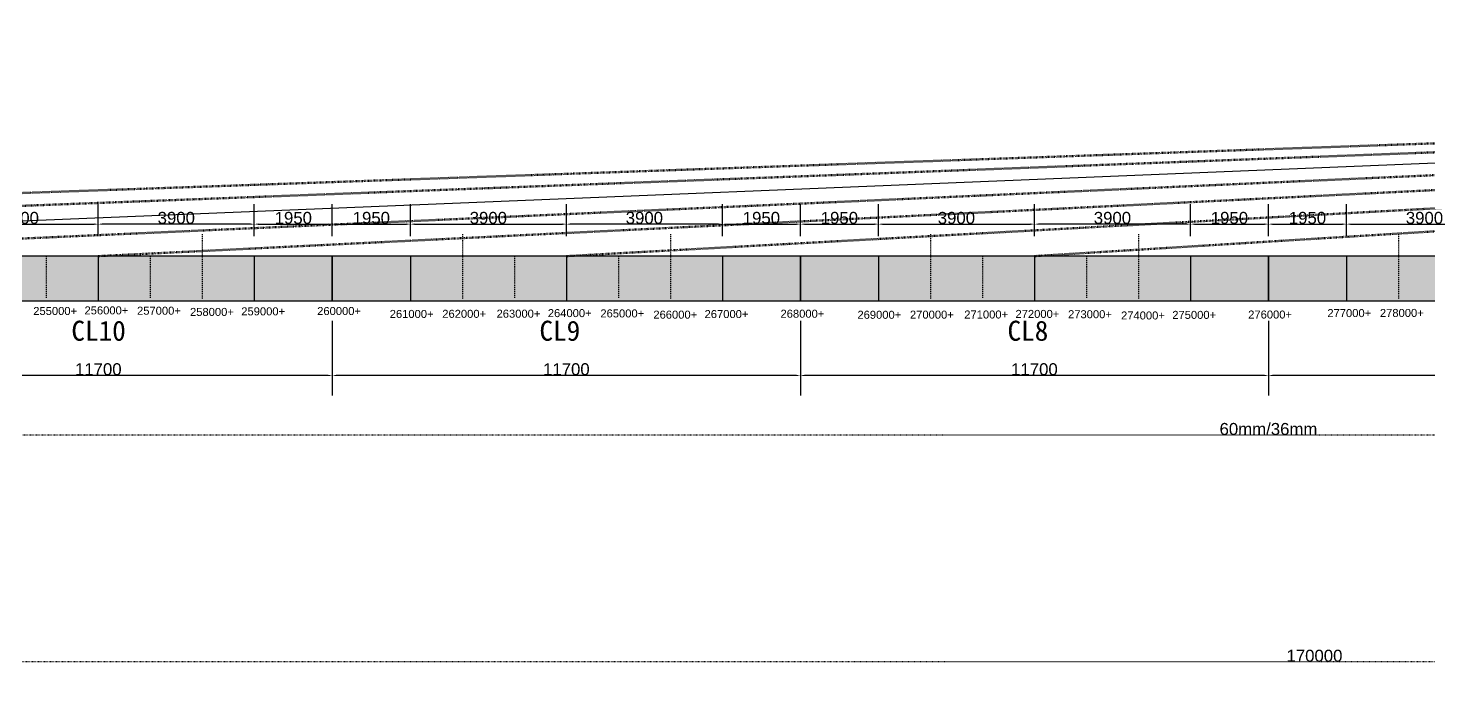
# Model space of a CAD drawing. Header units: millimetres. Extents: x -150378 to 490000, y -63094 to 58178.
# Drawn here: x 222843 to 257862, y -10635 to 5697 of the extents above; entities that cross this region are included whole.
import ezdxf

# ---------------------------------------------------------------- set-up
doc = ezdxf.new("R2010")
doc.units = ezdxf.units.MM
doc.header["$PDMODE"] = 3
doc.header["$PDSIZE"] = 200
doc.linetypes.add('ACAD_ISO03W100', pattern=[30, 12, -18])
doc.linetypes.add('DASHDOTX2', pattern=[50.8, 25.4, -12.7, 0, -12.7])
doc.styles.get("Standard").update_dxf_attribs({"font": 'arial.ttf'})
doc.dimstyles.new('ISO-25', dxfattribs={"dimtxt": 300, "dimasz": 100, "dimexe": 500, "dimexo": 500, "dimtad": 1, "dimtxsty": 'Standard', "dimcen": 2.5, "dimadec": 0, "dimazin": 0, "dimtfac": 1, "dimtmove": 0, "dimatfit": 3, "dimfxl": 1, "dimarcsym": 0})

# ---------------------------------------------------------------- blocks, each defined once
blk = doc.blocks.new('*D154')
at = {"color": 0, "lineweight": -2, "transparency": 16777216}
for p, q in [((253850, -1619), (253850, -3480)), ((265550, -1619), (265550, -3480)), ((265450, -2980), (253950, -2980))]:
    blk.add_line(p, q, dxfattribs=at)
at = {"color": 0, "lineweight": 100, "transparency": 16777216}
for points in [[(253950, -2964), (253950, -2997), (253850, -2980)], [(265450, -2964), (265450, -2997), (265550, -2980)]]:
    blk.add_solid(points, dxfattribs=at)
at = {"layer": 'Defpoints', "color": 0, "lineweight": 100, "transparency": 16777216}
for p in [(253850, -1119), (265550, -1119), (253850, -2980)]:
    blk.add_point(p, dxfattribs=at)
at = {"color": 0, "transparency": 16777216, "insert": (259700, -2827), "char_height": 300, "attachment_point": 5}
blk.add_mtext('11700', dxfattribs=at)
blk = doc.blocks.new('*D239')
at = {"color": 0, "lineweight": -2, "transparency": 16777216}
for p, q in [((242150, -1619), (242150, -3480)), ((253850, -1619), (253850, -3480)), ((253750, -2980), (242250, -2980))]:
    blk.add_line(p, q, dxfattribs=at)
at = {"color": 0, "lineweight": 100, "transparency": 16777216}
for points in [[(242250, -2964), (242250, -2997), (242150, -2980)], [(253750, -2964), (253750, -2997), (253850, -2980)]]:
    blk.add_solid(points, dxfattribs=at)
at = {"layer": 'Defpoints', "color": 0, "lineweight": 100, "transparency": 16777216}
for p in [(242150, -1119), (253850, -1119), (242150, -2980)]:
    blk.add_point(p, dxfattribs=at)
at = {"color": 0, "transparency": 16777216, "insert": (248000, -2827), "char_height": 300, "attachment_point": 5}
blk.add_mtext('11700', dxfattribs=at)
blk = doc.blocks.new('*D240')
at = {"color": 0, "lineweight": -2, "transparency": 16777216}
for p, q in [((244100, 500), (244100, 1299)), ((248000, 500), (248000, 1299)), ((244200, 799), (247900, 799))]:
    blk.add_line(p, q, dxfattribs=at)
at = {"color": 0, "lineweight": 100, "transparency": 16777216}
for points in [[(244200, 816), (244200, 782), (244100, 799)], [(247900, 816), (247900, 782), (248000, 799)]]:
    blk.add_solid(points, dxfattribs=at)
at = {"layer": 'Defpoints', "color": 0, "lineweight": 100, "transparency": 16777216}
for p in [(248000, 799), (244100, 0), (248000, 0)]:
    blk.add_point(p, dxfattribs=at)
at = {"color": 0, "transparency": 16777216, "insert": (246050, 953), "char_height": 300, "attachment_point": 5}
blk.add_mtext('3900', dxfattribs=at)
blk = doc.blocks.new('*D241')
at = {"color": 0, "lineweight": -2, "transparency": 16777216}
for p, q in [((251900, 500), (251900, 1299)), ((253850, 500), (253850, 1299)), ((252000, 799), (253750, 799))]:
    blk.add_line(p, q, dxfattribs=at)
at = {"color": 0, "lineweight": 100, "transparency": 16777216}
for points in [[(252000, 816), (252000, 782), (251900, 799)], [(253750, 816), (253750, 782), (253850, 799)]]:
    blk.add_solid(points, dxfattribs=at)
at = {"layer": 'Defpoints', "color": 0, "lineweight": 100, "transparency": 16777216}
for p in [(253850, 799), (251900, 0), (253850, 0)]:
    blk.add_point(p, dxfattribs=at)
at = {"color": 0, "transparency": 16777216, "insert": (252875, 953), "char_height": 300, "attachment_point": 5}
blk.add_mtext('1950', dxfattribs=at)
blk = doc.blocks.new('*D242')
at = {"color": 0, "lineweight": -2, "transparency": 16777216}
for p, q in [((248000, 500), (248000, 1299)), ((251900, 500), (251900, 1299)), ((251800, 799), (248100, 799))]:
    blk.add_line(p, q, dxfattribs=at)
at = {"color": 0, "lineweight": 100, "transparency": 16777216}
for points in [[(248100, 816), (248100, 782), (248000, 799)], [(251800, 816), (251800, 782), (251900, 799)]]:
    blk.add_solid(points, dxfattribs=at)
at = {"layer": 'Defpoints', "color": 0, "lineweight": 100, "transparency": 16777216}
for p in [(248000, 799), (248000, 0), (251900, 0)]:
    blk.add_point(p, dxfattribs=at)
at = {"color": 0, "transparency": 16777216, "insert": (249950, 953), "char_height": 300, "attachment_point": 5}
blk.add_mtext('3900', dxfattribs=at)
blk = doc.blocks.new('*D243')
at = {"color": 0, "lineweight": -2, "transparency": 16777216}
for p, q in [((242150, 500), (242150, 1299)), ((244100, 500), (244100, 1299)), ((242250, 799), (244000, 799))]:
    blk.add_line(p, q, dxfattribs=at)
at = {"color": 0, "lineweight": 100, "transparency": 16777216}
for points in [[(242250, 816), (242250, 782), (242150, 799)], [(244000, 816), (244000, 782), (244100, 799)]]:
    blk.add_solid(points, dxfattribs=at)
at = {"layer": 'Defpoints', "color": 0, "lineweight": 100, "transparency": 16777216}
for p in [(244100, 799), (242150, 0), (244100, 0)]:
    blk.add_point(p, dxfattribs=at)
at = {"color": 0, "transparency": 16777216, "insert": (243125, 953), "char_height": 300, "attachment_point": 5}
blk.add_mtext('1950', dxfattribs=at)
blk = doc.blocks.new('*D244')
at = {"color": 0, "lineweight": -2, "transparency": 16777216}
for p, q in [((230450, -1619), (230450, -3480)), ((242150, -1619), (242150, -3480)), ((242050, -2980), (230550, -2980))]:
    blk.add_line(p, q, dxfattribs=at)
at = {"color": 0, "lineweight": 100, "transparency": 16777216}
for points in [[(230550, -2964), (230550, -2997), (230450, -2980)], [(242050, -2964), (242050, -2997), (242150, -2980)]]:
    blk.add_solid(points, dxfattribs=at)
at = {"layer": 'Defpoints', "color": 0, "lineweight": 100, "transparency": 16777216}
for p in [(230450, -1119), (242150, -1119), (230450, -2980)]:
    blk.add_point(p, dxfattribs=at)
at = {"color": 0, "transparency": 16777216, "insert": (236300, -2827), "char_height": 300, "attachment_point": 5}
blk.add_mtext('11700', dxfattribs=at)
blk = doc.blocks.new('*D245')
at = {"color": 0, "lineweight": -2, "transparency": 16777216}
for p, q in [((232400, 500), (232400, 1299)), ((236300, 500), (236300, 1299)), ((232500, 799), (236200, 799))]:
    blk.add_line(p, q, dxfattribs=at)
at = {"color": 0, "lineweight": 100, "transparency": 16777216}
for points in [[(232500, 816), (232500, 782), (232400, 799)], [(236200, 816), (236200, 782), (236300, 799)]]:
    blk.add_solid(points, dxfattribs=at)
at = {"layer": 'Defpoints', "color": 0, "lineweight": 100, "transparency": 16777216}
for p in [(236300, 799), (232400, 0), (236300, 0)]:
    blk.add_point(p, dxfattribs=at)
at = {"color": 0, "transparency": 16777216, "insert": (234350, 953), "char_height": 300, "attachment_point": 5}
blk.add_mtext('3900', dxfattribs=at)
blk = doc.blocks.new('*D246')
at = {"color": 0, "lineweight": -2, "transparency": 16777216}
for p, q in [((240200, 500), (240200, 1299)), ((242150, 500), (242150, 1299)), ((240300, 799), (242050, 799))]:
    blk.add_line(p, q, dxfattribs=at)
at = {"color": 0, "lineweight": 100, "transparency": 16777216}
for points in [[(240300, 816), (240300, 782), (240200, 799)], [(242050, 816), (242050, 782), (242150, 799)]]:
    blk.add_solid(points, dxfattribs=at)
at = {"layer": 'Defpoints', "color": 0, "lineweight": 100, "transparency": 16777216}
for p in [(242150, 799), (240200, 0), (242150, 0)]:
    blk.add_point(p, dxfattribs=at)
at = {"color": 0, "transparency": 16777216, "insert": (241175, 953), "char_height": 300, "attachment_point": 5}
blk.add_mtext('1950', dxfattribs=at)
blk = doc.blocks.new('*D247')
at = {"color": 0, "lineweight": -2, "transparency": 16777216}
for p, q in [((236300, 500), (236300, 1299)), ((240200, 500), (240200, 1299)), ((240100, 799), (236400, 799))]:
    blk.add_line(p, q, dxfattribs=at)
at = {"color": 0, "lineweight": 100, "transparency": 16777216}
for points in [[(236400, 816), (236400, 782), (236300, 799)], [(240100, 816), (240100, 782), (240200, 799)]]:
    blk.add_solid(points, dxfattribs=at)
at = {"layer": 'Defpoints', "color": 0, "lineweight": 100, "transparency": 16777216}
for p in [(236300, 799), (236300, 0), (240200, 0)]:
    blk.add_point(p, dxfattribs=at)
at = {"color": 0, "transparency": 16777216, "insert": (238250, 953), "char_height": 300, "attachment_point": 5}
blk.add_mtext('3900', dxfattribs=at)
blk = doc.blocks.new('*D248')
at = {"color": 0, "lineweight": -2, "transparency": 16777216}
for p, q in [((230450, 500), (230450, 1299)), ((232400, 500), (232400, 1299)), ((230550, 799), (232300, 799))]:
    blk.add_line(p, q, dxfattribs=at)
at = {"color": 0, "lineweight": 100, "transparency": 16777216}
for points in [[(230550, 816), (230550, 782), (230450, 799)], [(232300, 816), (232300, 782), (232400, 799)]]:
    blk.add_solid(points, dxfattribs=at)
at = {"layer": 'Defpoints', "color": 0, "lineweight": 100, "transparency": 16777216}
for p in [(232400, 799), (230450, 0), (232400, 0)]:
    blk.add_point(p, dxfattribs=at)
at = {"color": 0, "transparency": 16777216, "insert": (231425, 953), "char_height": 300, "attachment_point": 5}
blk.add_mtext('1950', dxfattribs=at)
blk = doc.blocks.new('*D249')
at = {"color": 0, "lineweight": -2, "transparency": 16777216}
for p, q in [((218750, -1619), (218750, -3480)), ((230450, -1619), (230450, -3480)), ((230350, -2980), (218850, -2980))]:
    blk.add_line(p, q, dxfattribs=at)
at = {"color": 0, "lineweight": 100, "transparency": 16777216}
for points in [[(218850, -2964), (218850, -2997), (218750, -2980)], [(230350, -2964), (230350, -2997), (230450, -2980)]]:
    blk.add_solid(points, dxfattribs=at)
at = {"layer": 'Defpoints', "color": 0, "lineweight": 100, "transparency": 16777216}
for p in [(218750, -1119), (230450, -1119), (218750, -2980)]:
    blk.add_point(p, dxfattribs=at)
at = {"color": 0, "transparency": 16777216, "insert": (224600, -2827), "char_height": 300, "attachment_point": 5}
blk.add_mtext('11700', dxfattribs=at)
blk = doc.blocks.new('*D250')
at = {"color": 0, "lineweight": -2, "transparency": 16777216}
for p, q in [((220700, 500), (220700, 1299)), ((224600, 500), (224600, 1299)), ((220800, 799), (224500, 799))]:
    blk.add_line(p, q, dxfattribs=at)
at = {"color": 0, "lineweight": 100, "transparency": 16777216}
for points in [[(220800, 816), (220800, 782), (220700, 799)], [(224500, 816), (224500, 782), (224600, 799)]]:
    blk.add_solid(points, dxfattribs=at)
at = {"layer": 'Defpoints', "color": 0, "lineweight": 100, "transparency": 16777216}
for p in [(224600, 799), (220700, 0), (224600, 0)]:
    blk.add_point(p, dxfattribs=at)
at = {"color": 0, "transparency": 16777216, "insert": (222650, 953), "char_height": 300, "attachment_point": 5}
blk.add_mtext('3900', dxfattribs=at)
blk = doc.blocks.new('*D251')
at = {"color": 0, "lineweight": -2, "transparency": 16777216}
for p, q in [((228500, 500), (228500, 1299)), ((230450, 500), (230450, 1299)), ((228600, 799), (230350, 799))]:
    blk.add_line(p, q, dxfattribs=at)
at = {"color": 0, "lineweight": 100, "transparency": 16777216}
for points in [[(228600, 816), (228600, 782), (228500, 799)], [(230350, 816), (230350, 782), (230450, 799)]]:
    blk.add_solid(points, dxfattribs=at)
at = {"layer": 'Defpoints', "color": 0, "lineweight": 100, "transparency": 16777216}
for p in [(230450, 799), (228500, 0), (230450, 0)]:
    blk.add_point(p, dxfattribs=at)
at = {"color": 0, "transparency": 16777216, "insert": (229475, 953), "char_height": 300, "attachment_point": 5}
blk.add_mtext('1950', dxfattribs=at)
blk = doc.blocks.new('*D252')
at = {"color": 0, "lineweight": -2, "transparency": 16777216}
for p, q in [((224600, 500), (224600, 1299)), ((228500, 500), (228500, 1299)), ((228400, 799), (224700, 799))]:
    blk.add_line(p, q, dxfattribs=at)
at = {"color": 0, "lineweight": 100, "transparency": 16777216}
for points in [[(224700, 816), (224700, 782), (224600, 799)], [(228400, 816), (228400, 782), (228500, 799)]]:
    blk.add_solid(points, dxfattribs=at)
at = {"layer": 'Defpoints', "color": 0, "lineweight": 100, "transparency": 16777216}
for p in [(224600, 799), (224600, 0), (228500, 0)]:
    blk.add_point(p, dxfattribs=at)
at = {"color": 0, "transparency": 16777216, "insert": (226550, 953), "char_height": 300, "attachment_point": 5}
blk.add_mtext('3900', dxfattribs=at)
blk = doc.blocks.new('*D274')
at = {"color": 0, "lineweight": -2, "transparency": 16777216}
for p, q in [((253850, -1619), (253850, -3480)), ((265550, -1619), (265550, -3480)), ((265450, -2980), (253950, -2980))]:
    blk.add_line(p, q, dxfattribs=at)
at = {"color": 0, "lineweight": 100, "transparency": 16777216}
for points in [[(253950, -2964), (253950, -2997), (253850, -2980)], [(265450, -2964), (265450, -2997), (265550, -2980)]]:
    blk.add_solid(points, dxfattribs=at)
at = {"layer": 'Defpoints', "color": 0, "lineweight": 100, "transparency": 16777216}
for p in [(253850, -1119), (265550, -1119), (253850, -2980)]:
    blk.add_point(p, dxfattribs=at)
at = {"color": 0, "transparency": 16777216, "insert": (259700, -2827), "char_height": 300, "attachment_point": 5}
blk.add_mtext('11700', dxfattribs=at)
blk = doc.blocks.new('*D275')
at = {"color": 0, "lineweight": -2, "transparency": 16777216}
for p, q in [((255800, 500), (255800, 1299)), ((259700, 500), (259700, 1299)), ((255900, 799), (259600, 799))]:
    blk.add_line(p, q, dxfattribs=at)
at = {"color": 0, "lineweight": 100, "transparency": 16777216}
for points in [[(255900, 816), (255900, 782), (255800, 799)], [(259600, 816), (259600, 782), (259700, 799)]]:
    blk.add_solid(points, dxfattribs=at)
at = {"layer": 'Defpoints', "color": 0, "lineweight": 100, "transparency": 16777216}
for p in [(259700, 799), (255800, 0), (259700, 0)]:
    blk.add_point(p, dxfattribs=at)
at = {"color": 0, "transparency": 16777216, "insert": (257750, 953), "char_height": 300, "attachment_point": 5}
blk.add_mtext('3900', dxfattribs=at)
blk = doc.blocks.new('*D278')
at = {"color": 0, "lineweight": -2, "transparency": 16777216}
for p, q in [((253850, 500), (253850, 1299)), ((255800, 500), (255800, 1299)), ((253950, 799), (255700, 799))]:
    blk.add_line(p, q, dxfattribs=at)
at = {"color": 0, "lineweight": 100, "transparency": 16777216}
for points in [[(253950, 816), (253950, 782), (253850, 799)], [(255700, 816), (255700, 782), (255800, 799)]]:
    blk.add_solid(points, dxfattribs=at)
at = {"layer": 'Defpoints', "color": 0, "lineweight": 100, "transparency": 16777216}
for p in [(255800, 799), (253850, 0), (255800, 0)]:
    blk.add_point(p, dxfattribs=at)
at = {"color": 0, "transparency": 16777216, "insert": (254825, 953), "char_height": 300, "attachment_point": 5}
blk.add_mtext('1950', dxfattribs=at)
blk = doc.blocks.new('*D293')
at = {"color": 0, "linetype": 'ACAD_ISO03W100', "lineweight": -2, "transparency": 16777216}
for p, q in [((170000, -1635), (170000, -10635)), ((340000, -1620), (340000, -10635)), ((339900, -10135), (170100, -10135))]:
    blk.add_line(p, q, dxfattribs=at)
at = {"color": 0, "linetype": 'ACAD_ISO03W100', "lineweight": 100, "transparency": 16777216}
for points in [[(170100, -10119), (170100, -10152), (170000, -10135)], [(339900, -10119), (339900, -10152), (340000, -10135)]]:
    blk.add_solid(points, dxfattribs=at)
at = {"layer": 'Defpoints', "color": 0, "linetype": 'ACAD_ISO03W100', "lineweight": 100, "transparency": 16777216}
for p in [(170000, -1135), (340000, -1120), (170000, -10135)]:
    blk.add_point(p, dxfattribs=at)
at = {"color": 0, "linetype": 'ACAD_ISO03W100', "lineweight": 100, "transparency": 16777216, "insert": (255000, -9982), "char_height": 300, "attachment_point": 5}
blk.add_mtext('170000', dxfattribs=at)
blk = doc.blocks.new('*D315')
at = {"color": 0, "linetype": 'ACAD_ISO03W100', "lineweight": -2, "transparency": 16777216}
for p, q in [((195350, -3980), (195350, -4975)), ((312350, -3980), (312350, -4975)), ((312250, -4475), (195450, -4475))]:
    blk.add_line(p, q, dxfattribs=at)
at = {"color": 0, "linetype": 'ACAD_ISO03W100', "lineweight": 100, "transparency": 16777216}
for points in [[(195450, -4459), (195450, -4492), (195350, -4475)], [(312250, -4459), (312250, -4492), (312350, -4475)]]:
    blk.add_solid(points, dxfattribs=at)
at = {"layer": 'Defpoints', "color": 0, "linetype": 'ACAD_ISO03W100', "lineweight": 100, "transparency": 16777216}
for p in [(195350, -3480), (312350, -3480), (195350, -4475)]:
    blk.add_point(p, dxfattribs=at)
at = {"color": 0, "linetype": 'ACAD_ISO03W100', "lineweight": 100, "transparency": 16777216, "insert": (253850, -4319), "char_height": 300, "attachment_point": 5}
blk.add_mtext('60mm/36mm', dxfattribs=at)

msp = doc.modelspace()

# ---------------------------------------------------------------- hatches: boundary and pattern name
at = {"true_color": 0x7aafdf}
h = msp.add_hatch(color=143, dxfattribs=at)
h.dxf.hatch_style = 1
h.paths.add_polyline_path([(228500, 0), (224600, 0), (224600, -1119.046), (228500, -1119.046)])
h.paths.add_polyline_path([(230450, 0), (228500, 0), (228500, -1119.046), (230450, -1119.046)])
h.paths.add_polyline_path([(224600, 0), (220700, 0), (220700, -1119.046), (224600, -1119.046)])
h.paths.add_polyline_path([(220700, 0), (218750, 0), (218750, -1119.046), (220700, -1119.046)])
h = msp.add_hatch(color=143, dxfattribs=at)
h.dxf.hatch_style = 1
h.paths.add_polyline_path([(240200, 0), (236300, 0), (236300, -1119.046), (240200, -1119.046)])
h.paths.add_polyline_path([(242150, 0), (240200, 0), (240200, -1119.046), (242150, -1119.046)])
h.paths.add_polyline_path([(236300, 0), (232400, 0), (232400, -1119.046), (236300, -1119.046)])
h.paths.add_polyline_path([(232400, 0), (230450, 0), (230450, -1119.046), (232400, -1119.046)])
h = msp.add_hatch(color=143, dxfattribs=at)
h.dxf.hatch_style = 1
h.paths.add_polyline_path([(251900, 0), (248000, 0), (248000, -1119.046), (251900, -1119.046)])
h.paths.add_polyline_path([(253850, 0), (251900, 0), (251900, -1119.046), (253850, -1119.046)])
h.paths.add_polyline_path([(248000, 0), (244100, 0), (244100, -1119.046), (248000, -1119.046)])
h.paths.add_polyline_path([(244100, 0), (242150, 0), (242150, -1119.046), (244100, -1119.046)])
h = msp.add_hatch(color=143, dxfattribs=at)
h.dxf.hatch_style = 1
h.paths.add_polyline_path([(263600, 0), (259700, 0), (259700, -1119.046), (263600, -1119.046)])
h.paths.add_polyline_path([(265550, 0), (263600, 0), (263600, -1119.046), (265550, -1119.046)])
h.paths.add_polyline_path([(259700, 0), (255800, 0), (255800, -1119.046), (259700, -1119.046)])
h.paths.add_polyline_path([(255800, 0), (253850, 0), (253850, -1119.046), (255800, -1119.046)])

# ---------------------------------------------------------------- linework, layer by layer
at = {"linetype": 'ACAD_ISO03W100', "lineweight": 100}
for p in [(177800, 0), (189500, 0), (212900, 0), (224600, 0), (236300, 0), (248000, 0)]:
    msp.add_line(p, (340000, 5696.894, 106998.121), dxfattribs=at)
for p, q in [((201200, 0), (340000, 5696.894, 106998.121)), ((224600, 0), (224600, -1119.046)), ((228500, 0), (228500, -1119.046)), ((232400, 0), (232400, -1119.046)), ((236300, 0), (236300, -1119.046)), ((240200, 0), (240200, -1119.046)), ((244100, 0), (244100, -1119.046)), ((248000, 0), (248000, -1119.046)), ((251900, 0), (251900, -1119.046)), ((255800, 0), (255800, -1119.046))]:
    msp.add_line(p, q)
at = {"color": 1, "linetype": 'DASHDOTX2'}
for p, q in [((227200, 547.483), (227200, -1079.094, -2644.819)), ((233700, 547.483), (233700, -1079.094, -2644.819)), ((238900, 547.483), (238900, -1079.094, -2644.819)), ((245400, 547.483), (245400, -1079.094, -2644.819)), ((250600, 547.483), (250600, -1079.094, -2644.819)), ((257100, 547.483), (257100, -1079.094, -2644.819)), ((223300, 0, 2240.514), (223300, -1052.108, -2644.819)), ((225900, 0, 2240.514), (225900, -1052.108, -2644.819)), ((235000, 0, 2240.514), (235000, -1052.108, -2644.819)), ((237600, 0, 2240.514), (237600, -1052.108, -2644.819)), ((246700, 0, 2240.514), (246700, -1052.108, -2644.819)), ((249300, 0, 2240.514), (249300, -1052.108, -2644.819))]:
    msp.add_line(p, q, dxfattribs=at)
for points in [[(230450, 0), (218750, 0), (218750, -1119.046), (230450, -1119.046)], [(242150, 0), (230450, 0), (230450, -1119.046), (242150, -1119.046)], [(253850, 0), (242150, 0), (242150, -1119.046), (253850, -1119.046)], [(265550, 0), (253850, 0), (253850, -1119.046), (265550, -1119.046)]]:
    msp.add_lwpolyline(points, close=True)

# ---------------------------------------------------------------- texts
at = {"linetype": 'ACAD_ISO03W100', "lineweight": 100, "char_height": 200, "attachment_point": 3}
for s, insert in [('255000+', (224069.677, -1269.691)), ('256000+', (225350.383, -1255.129)), ('257000+', (226663.988, -1263.111)), ('258000+', (227988.597, -1293.693)), ('259000+', (229269.305, -1279.131)), ('260000+', (231166.666, -1270.665)), ('261000+', (232980.043, -1344.035)), ('262000+', (234293.619, -1340.703)), ('263000+', (235650.982, -1337.26)), ('264000+', (236931.689, -1322.698)), ('265000+', (238245.293, -1330.68)), ('266000+', (239569.902, -1361.263)), ('267000+', (240850.61, -1346.7)), ('268000+', (242747.972, -1338.235)), ('269000+', (244670.752, -1364.454)), ('270000+', (245984.328, -1361.122)), ('271000+', (247341.691, -1357.679)), ('272000+', (248622.398, -1343.117)), ('273000+', (249936.003, -1351.099)), ('274000+', (251260.611, -1381.682)), ('275000+', (252541.32, -1367.119)), ('276000+', (254438.681, -1358.653)), ('277000+', (256417.737, -1322.152)), ('278000+', (257731.313, -1318.821))]:
    msp.add_mtext_dynamic_manual_height_columns(s, width=1034.48869, gutter_width=12.5, heights=[0], dxfattribs=dict(at, insert=insert))
at = {"char_height": 500, "attachment_point": 1}
for s, insert in [('{\\fSimSun|b0|i0|c134|p2;CL10}', (223926.968, -1613.217)), ('{\\fSimSun|b0|i0|c134|p2;CL9}', (235626.968, -1613.217)), ('{\\fSimSun|b0|i0|c134|p2;CL8}', (247326.968, -1613.217))]:
    msp.add_mtext_dynamic_manual_height_columns(s, width=4129.02136, gutter_width=12.5, heights=[0], dxfattribs=dict(at, insert=insert))

# ---------------------------------------------------------------- dimensions: what is measured, and where the dimension line sits
for base, p1, p2, picture, middle in [((224600, 798.905), (220700, 0), (224600, 0), '*D250', (222650, 952.805)), ((224600, 798.905), (228500, 0), (224600, 0), '*D252', (226550, 952.805)), ((230450, 798.905), (228500, 0), (230450, 0), '*D251', (229475, 952.702)), ((232400, 798.905), (230450, 0), (232400, 0), '*D248', (231425, 952.702)), ((236300, 798.905), (232400, 0), (236300, 0), '*D245', (234350, 952.805)), ((236300, 798.905), (240200, 0), (236300, 0), '*D247', (238250, 952.805)), ((242150, 798.905), (240200, 0), (242150, 0), '*D246', (241175, 952.702)), ((244100, 798.905), (242150, 0), (244100, 0), '*D243', (243125, 952.702)), ((248000, 798.905), (244100, 0), (248000, 0), '*D240', (246050, 952.805)), ((248000, 798.905), (251900, 0), (248000, 0), '*D242', (249950, 952.805)), ((253850, 798.905), (251900, 0), (253850, 0), '*D241', (252875, 952.702)), ((255800, 798.905), (253850, 0), (255800, 0), '*D278', (254825, 952.702)), ((259700, 798.905), (255800, 0), (259700, 0), '*D275', (257750, 952.805)), ((218750, -2980.402), (230450, -1119.046), (218750, -1119.046), '*D249', (224600, -2826.606)), ((230450, -2980.402), (242150, -1119.046), (230450, -1119.046), '*D244', (236300, -2826.606)), ((242150, -2980.402), (253850, -1119.046), (242150, -1119.046), '*D239', (248000, -2826.606)), ((253850, -2980.402), (265550, -1119.046), (253850, -1119.046), '*D154', (259700, -2826.606)), ((253850, -2980.402), (265550, -1119.046), (253850, -1119.046), '*D274', (259700, -2826.606))]:
    dim = msp.add_linear_dim(base=base, p1=p1, p2=p2, angle=0, dimstyle='ISO-25')
    dim.commit()
    dim.dimension.update_dxf_attribs({"geometry": picture, "text_midpoint": middle})
at = {"linetype": 'ACAD_ISO03W100', "lineweight": 100}
dim = msp.add_linear_dim(base=(170000, -10135.403), p1=(340000, -1119.81), p2=(170000, -1134.849), angle=180, dimstyle='ISO-25', dxfattribs=at)
dim.commit()
dim.dimension.update_dxf_attribs({"geometry": '*D293', "text_midpoint": (255000, -9981.606)})
dim = msp.add_linear_dim(base=(195350, -4475.171), p1=(312350, -3480.402), p2=(195350, -3480.402), angle=180, text='60mm/36mm', dimstyle='ISO-25', dxfattribs=at)
dim.commit()
dim.dimension.update_dxf_attribs({"geometry": '*D315', "text_midpoint": (253850, -4319.327)})

doc.saveas('drawing.dxf')
